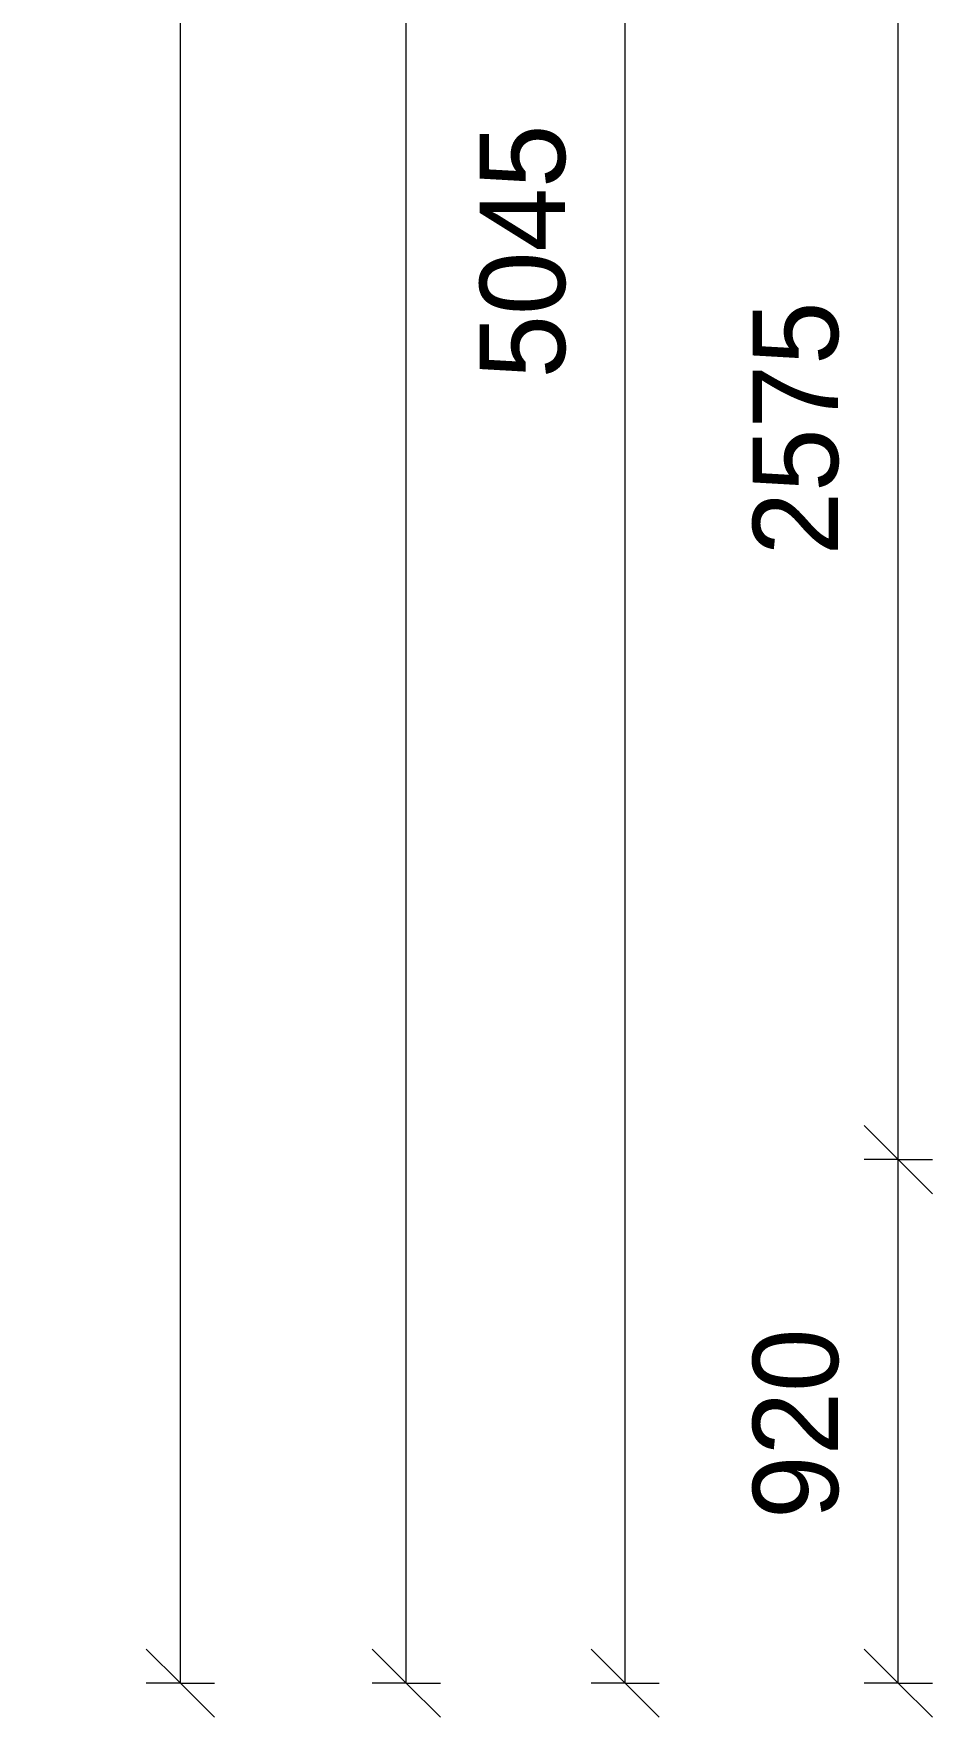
# Model space of a CAD drawing. Header units: millimetres. Extents: x -3132 to 16275, y -2723 to 21287.
# Drawn here: x 6901 to 8481, y -1455 to 1504 of the extents above; entities that cross this region are included whole.
import ezdxf

# ---------------------------------------------------------------- set-up
doc = ezdxf.new("R2010")
doc.units = ezdxf.units.MM
doc.layers.add('A-ANNO-DIMS', color=211, linetype='Continuous', lineweight=9)
doc.layers.add('A-ANNO-DIMS-60', color=211, linetype='Continuous', lineweight=9)
doc.styles.add('Nirmala UI Semilight', font='NirmalaS.ttf', dxfattribs={"height": 150})
doc.dimstyles.new('Arrow_Filled_-_2_5_NI_UI', dxfattribs={"dimscale": 304.8, "dimtxt": 157.104592, "dimasz": 0.393701, "dimexe": 0.19685, "dimexo": 0.0625, "dimgap": 0.19685, "dimtad": 1, "dimdec": 0, "dimzin": 0, "dimdsep": 46, "dimtxsty": 'Nirmala UI Semilight', "dimblk1": 'OBLIQUE', "dimblk2": 'OBLIQUE', "dimsah": 1, "dimcen": 0.09, "dimazin": 0, "dimtfac": 1, "dimtdec": 4, "dimtix": 1, "dimtmove": 0, "dimatfit": 3, "dimfxl": 0.19685, "dimfxlon": 1, "dimtvp": 1, "dimtolj": 1, "dimtzin": 0, "dimarcsym": 2})

# ---------------------------------------------------------------- blocks, each defined once
blk = doc.blocks.new('DIMBLOCK99-Elevation Right')
at = {"layer": 'A-ANNO-DIMS-60'}
for p, q in [((7158.8, 7465), (7098.8, 7525)), ((7158.8, 7465), (7098.8, 7465)), ((7158.8, -1395), (7158.8, 7465)), ((7158.8, 7465), (7218.8, 7405)), ((7158.8, 7465), (7218.8, 7465)), ((7158.8, -1395), (7098.8, -1335)), ((7158.8, -1395), (7098.8, -1395)), ((7158.8, -1395), (7218.8, -1455)), ((7158.8, -1395), (7218.8, -1395))]:
    blk.add_line(p, q, dxfattribs=at)
at = {"layer": 'A-ANNO-DIMS-60', "color": 0, "insert": (6903.1, 2806.5), "char_height": 150, "width": 548.438, "attachment_point": 1, "rotation": 90, "line_spacing_factor": 1.142579, "style": 'Nirmala UI Semilight'}
blk.add_mtext('8860', dxfattribs=at)
blk = doc.blocks.new('_Oblique')
at = {"color": 0, "linetype": 'ByBlock', "lineweight": -2}
blk.add_line((-0.5, -0.5), (0.5, 0.5), dxfattribs=at)
blk = doc.blocks.new('DIMBLOCK100-Elevation Right')
at = {"layer": 'A-ANNO-DIMS-60'}
for p, q in [((7556, 7060), (7496, 7120)), ((7556, 7060), (7496, 7060)), ((7556, -1395), (7556, 7060)), ((7556, 7060), (7616, 7000)), ((7556, 7060), (7616, 7060)), ((7556, -1395), (7496, -1335)), ((7556, -1395), (7496, -1395)), ((7556, -1395), (7616, -1455)), ((7556, -1395), (7616, -1395))]:
    blk.add_line(p, q, dxfattribs=at)
at = {"layer": 'A-ANNO-DIMS-60', "color": 0, "insert": (7300.3, 2602.6), "char_height": 150, "width": 551.866, "attachment_point": 1, "rotation": 90, "line_spacing_factor": 1.142579, "style": 'Nirmala UI Semilight'}
blk.add_mtext('8455', dxfattribs=at)
blk = doc.blocks.new('DIMBLOCK103-Elevation Right')
at = {"layer": 'A-ANNO-DIMS-60'}
for p, q in [((7940.8, 3650), (7880.8, 3710)), ((7940.8, 3650), (7880.8, 3650)), ((7940.8, -1395), (7940.8, 3650)), ((7940.8, 3650), (8000.8, 3590)), ((7940.8, 3650), (8000.8, 3650)), ((7940.8, -1395), (7880.8, -1335)), ((7940.8, -1395), (7880.8, -1395)), ((7940.8, -1395), (8000.8, -1455)), ((7940.8, -1395), (8000.8, -1395))]:
    blk.add_line(p, q, dxfattribs=at)
at = {"layer": 'A-ANNO-DIMS-60', "color": 0, "insert": (7685.1, 897.6), "char_height": 150, "width": 551.866, "attachment_point": 1, "rotation": 90, "line_spacing_factor": 1.142579, "style": 'Nirmala UI Semilight'}
blk.add_mtext('5045', dxfattribs=at)
blk = doc.blocks.new('DIMBLOCK108-Elevation Right')
at = {"layer": 'A-ANNO-DIMS-60'}
for p, q in [((8420.8, -475), (8360.8, -415)), ((8420.8, -475), (8360.8, -475)), ((8420.8, -1395), (8420.8, -475)), ((8420.8, -475), (8480.8, -535)), ((8420.8, -475), (8480.8, -475)), ((8420.8, -1395), (8360.8, -1335)), ((8420.8, -1395), (8360.8, -1395)), ((8420.8, -1395), (8480.8, -1455)), ((8420.8, -1395), (8480.8, -1395))]:
    blk.add_line(p, q, dxfattribs=at)
at = {"layer": 'A-ANNO-DIMS-60', "color": 0, "insert": (8165.1, -1106.4), "char_height": 150, "width": 411.328, "attachment_point": 1, "rotation": 90, "line_spacing_factor": 1.142579, "style": 'Nirmala UI Semilight'}
blk.add_mtext('920', dxfattribs=at)
blk = doc.blocks.new('DIMBLOCK109-Elevation Right')
at = {"layer": 'A-ANNO-DIMS-60'}
for p, q in [((8420.8, 2100), (8360.8, 2160)), ((8420.8, 2100), (8360.8, 2100)), ((8420.8, -475), (8420.8, 2100)), ((8420.8, 2100), (8480.8, 2040)), ((8420.8, 2100), (8480.8, 2100)), ((8420.8, -475), (8360.8, -415)), ((8420.8, -475), (8360.8, -475)), ((8420.8, -475), (8480.8, -535)), ((8420.8, -475), (8480.8, -475))]:
    blk.add_line(p, q, dxfattribs=at)
at = {"layer": 'A-ANNO-DIMS-60', "color": 0, "insert": (8165.1, 586.8), "char_height": 150, "width": 541.582, "attachment_point": 1, "rotation": 90, "line_spacing_factor": 1.142579, "style": 'Nirmala UI Semilight'}
blk.add_mtext('2575', dxfattribs=at)

msp = doc.modelspace()

# ---------------------------------------------------------------- dimensions: what is measured, and where the dimension line sits
at = {"layer": 'A-ANNO-DIMS'}
for base, p1, p2, override, picture, middle in [((7158.8, 7465), (7218.8, -1395), (7218.8, 7465), {"dimpost": '<>', "dimfxl": 8860}, 'DIMBLOCK99-Elevation Right', (7021.3, 3035)), ((7556, 7060), (7616, -1395), (7616, 7060), {"dimpost": '<>', "dimfxl": 8455}, 'DIMBLOCK100-Elevation Right', (7418.5, 2832.5)), ((7940.8, 3650), (8000.8, -1395), (8000.8, 3650), {"dimpost": '<>', "dimfxl": 5045}, 'DIMBLOCK103-Elevation Right', (7803.3, 1127.5)), ((8420.8, 2100), (8480.8, -475), (8480.8, 2100), {"dimpost": '<>', "dimfxl": 2575}, 'DIMBLOCK109-Elevation Right', (8283.3, 812.5)), ((8420.8, -475), (8480.8, -1395), (8480.8, -475), {"dimpost": '<>', "dimfxl": 920}, 'DIMBLOCK108-Elevation Right', (8283.2, -935))]:
    dim = msp.add_linear_dim(base=base, p1=p1, p2=p2, angle=90, dimstyle='Arrow_Filled_-_2_5_NI_UI', override=override, dxfattribs=at)
    dim.commit()
    dim.dimension.update_dxf_attribs({"geometry": picture, "text_midpoint": middle})

doc.saveas('drawing.dxf')
